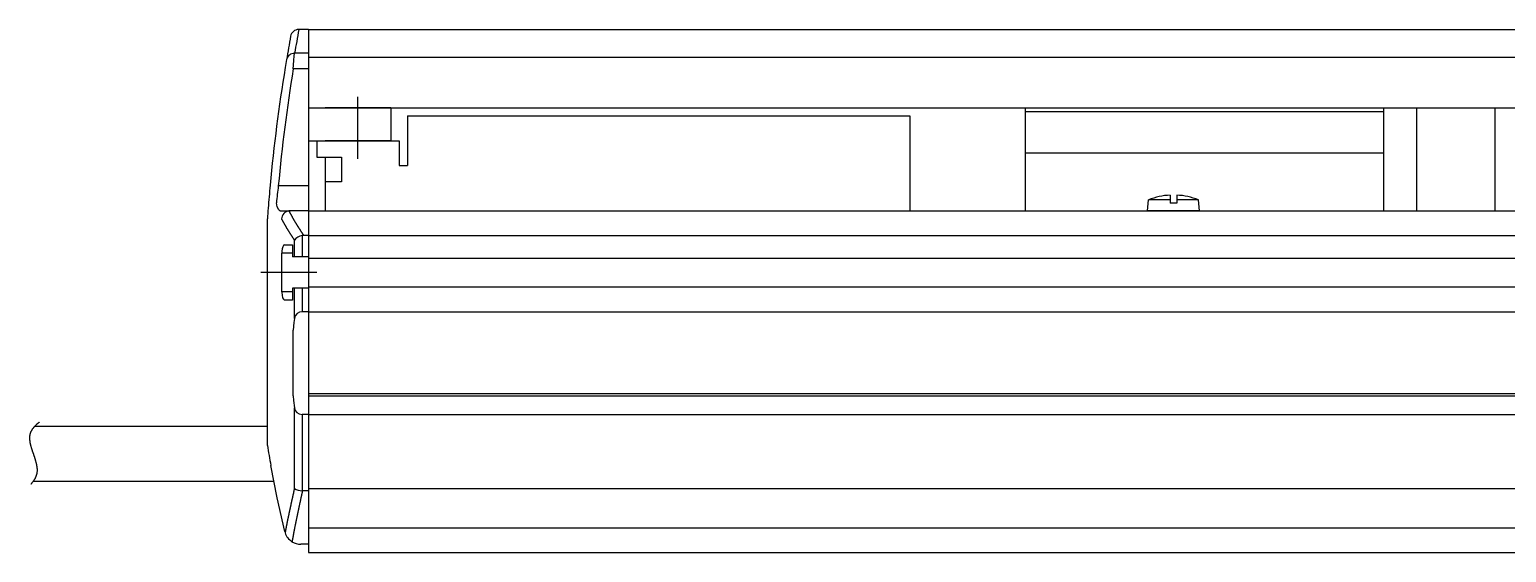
# Model space of a CAD drawing. Extents: x -708 to 734, y 146 to 576.
# Drawn here: x -571.7 to -392.4, y 356.8 to 420.3 of the extents above; entities that cross this region are included whole.
import ezdxf

# ---------------------------------------------------------------- set-up
doc = ezdxf.new("R2010")
doc.units = 0
doc.linetypes.add('CENTER', pattern=[12, 7.5, -1.5, 1.5, -1.5])
doc.layers.get('0').update_dxf_attribs({"linetype": 'CONTINUOUS'})
doc.layers.add('CENTER', color=1, linetype='CENTER')

# ---------------------------------------------------------------- blocks, each defined once
blk = doc.blocks.new('DTL0004')
at = {"color": 0, "linetype": 'CONTINUOUS'}
for p, q in [((-0.4, 1.89), (-0.4, 0.9)), ((0.4, 1.89), (0.4, 0.9)), ((-3.15, 0), (-3.04, 1.3)), ((3.15, 0), (-3.15, 0)), ((-0.4, 1.3), (-3.04, 1.3)), ((0.4, 0.9), (-0.4, 0.9)), ((3.04, 1.3), (0.4, 1.3)), ((3.15, 0), (3.04, 1.3))]:
    blk.add_line(p, q, dxfattribs=at)
for start, end in [(92.8723, 112.3565), (67.6435, 87.1277)]:
    blk.add_arc((0, -6.08), 7.98, start, end, dxfattribs=at)
at = {"color": 0}
blk.add_point((0, 0), dxfattribs=at)
blk.add_point((0, 0), dxfattribs=at)

msp = doc.modelspace()

# ---------------------------------------------------------------- linework, layer by layer
at = {"color": 7, "linetype": 'CONTINUOUS'}
for p, q in [((-538.99, 420.28), (-538.98, 420.28)), ((-537.79, 420.28), (-538.98, 420.28)), ((-537.79, 420.28), (-537.79, 410.78)), ((-537.79, 420.28), (-537.79, 357.78)), ((-537.79, 420.28), (-377.79, 420.28)), ((-537.79, 420.28), (-537.79, 410.78)), ((-537.79, 417.39), (-539.49, 417.39)), ((-537.79, 416.92), (-377.79, 416.92)), ((-537.79, 415.51), (-539.65, 415.51)), ((-537.79, 410.78), (-377.79, 410.78)), ((-527.79, 410.78), (-535.79, 410.78)), ((-527.79, 410.78), (-527.79, 406.78)), ((-450.79, 410.78), (-450.79, 398.28)), ((-407.29, 410.78), (-407.29, 398.28)), ((-403.29, 410.78), (-403.29, 398.28)), ((-393.79, 410.78), (-393.79, 398.28)), ((-525.79, 409.78), (-464.79, 409.78)), ((-525.79, 409.78), (-525.79, 403.78)), ((-464.79, 409.78), (-464.79, 398.28)), ((-450.79, 410.31), (-407.29, 410.31)), ((-537.79, 406.78), (-526.79, 406.78)), ((-536.79, 406.78), (-536.79, 404.78)), ((-527.79, 406.78), (-535.79, 406.78)), ((-526.79, 406.78), (-526.79, 403.78)), ((-450.79, 405.32), (-407.29, 405.32)), ((-536.79, 404.78), (-533.79, 404.78)), ((-535.79, 404.78), (-535.79, 398.28)), ((-533.79, 404.78), (-533.79, 401.78)), ((-526.79, 403.78), (-525.79, 403.78)), ((-533.79, 401.78), (-535.79, 401.78)), ((-537.79, 401.28), (-541.47, 401.28)), ((-542.7, 398.6), (-542.7, 398.59)), ((-541.4, 398.37), (-541.18, 398.28)), ((-541.18, 398.28), (-540.04, 398.28)), ((-540.04, 398.28), (-540.19, 398.27)), ((-537.79, 398.28), (-540.04, 398.28)), ((-537.79, 398.28), (723.21, 398.28)), ((-537.79, 398.28), (-537.79, 356.78)), ((-542.79, 369.78), (-542.79, 397.28)), ((-539.51, 392.68), (-539.51, 394.7)), ((-538.38, 395.28), (-538.58, 395.26)), ((-538.58, 395.26), (-538.58, 392.68)), ((-537.79, 395.28), (-538.38, 395.28)), ((-537.79, 395.28), (723.21, 395.28)), ((-541.03, 388.43), (-541.03, 393.13)), ((-539.76, 393.13), (-541.03, 393.13)), ((-540.71, 394.13), (-539.76, 394.13)), ((-539.76, 394.13), (-539.76, 392.68)), ((-537.79, 392.68), (-539.76, 392.68)), ((-537.79, 392.53), (723.21, 392.53)), ((-539.76, 388.43), (-541.03, 388.43)), ((-539.76, 387.43), (-540.71, 387.43)), ((-537.79, 388.88), (-539.76, 388.88)), ((-539.76, 388.88), (-539.76, 387.43)), ((-539.51, 385.21), (-539.51, 388.88)), ((-538.58, 388.88), (-538.58, 386.02)), ((-537.79, 389.03), (723.21, 389.03)), ((-537.79, 386.02), (-538.58, 386.02)), ((-537.79, 386.02), (723.21, 386.02)), ((-539.65, 375.78), (-539.65, 383.78)), ((-537.79, 376.08), (723.21, 376.08)), ((-537.79, 375.78), (723.21, 375.78)), ((-539.51, 364.55), (-539.51, 374.35)), ((-538.58, 373.54), (-538.58, 364.28)), ((-537.79, 373.54), (-538.58, 373.54)), ((-537.79, 373.54), (723.21, 373.54)), ((-571.01, 372.13), (-542.83, 372.13)), ((-571.22, 365.43), (-542.02, 365.43)), ((-538.58, 364.28), (-538.52, 364.28)), ((-537.79, 364.28), (-538.52, 364.28)), ((-537.79, 364.55), (723.21, 364.55)), ((-540.68, 359.31), (-540.64, 359.17)), ((-537.79, 359.78), (723.21, 359.78)), ((-537.79, 357.78), (-538.74, 357.78)), ((-537.79, 356.78), (723.21, 356.78))]:
    msp.add_line(p, q, dxfattribs=at)
for points in [[(-539.65, 415.51), (-539.61, 415.94), (-539.56, 416.56), (-539.52, 417.06), (-539.49, 417.39)], [(-541.4, 398.37), (-541.61, 398.77), (-541.7, 399.24)], [(-540.71, 394.13), (-540.72, 394.13), (-540.83, 394.06), (-540.92, 393.89), (-540.98, 393.65), (-541.02, 393.36), (-541.03, 393.13)], [(-541.03, 388.43), (-541.02, 388.33), (-541, 388.01), (-540.94, 387.72), (-540.84, 387.52), (-540.73, 387.43), (-540.71, 387.43)], [(-539.51, 385.21), (-539.59, 384.72), (-539.65, 383.78)], [(-539.65, 375.78), (-539.63, 375.24), (-539.51, 374.35)], [(-540.68, 359.31), (-541.6, 363.4), (-542.38, 367.36)]]:
    msp.add_lwpolyline(points, dxfattribs=at)
for points in [[(-540.19, 398.27, 0), (-540.17, 398.25, 0), (-540.16, 398.22, 0), (-540.15, 398.2, 0), (-540.14, 398.17, 0), (-540.12, 398.15, 0), (-540.11, 398.13, 0), (-540.1, 398.1, 0), (-540.09, 398.08, 0), (-540.07, 398.06, 0), (-540.06, 398.03, 0), (-540.05, 398.01, 0), (-540.04, 397.99, 0), (-540.02, 397.96, 0), (-540.01, 397.94, 0), (-540, 397.91, 0), (-539.99, 397.89, 0), (-539.97, 397.87, 0), (-539.96, 397.84, 0), (-539.95, 397.82, 0), (-539.93, 397.8, 0), (-539.92, 397.77, 0), (-539.91, 397.75, 0), (-539.9, 397.73, 0), (-539.88, 397.7, 0), (-539.87, 397.68, 0), (-539.86, 397.65, 0), (-539.84, 397.63, 0), (-539.83, 397.61, 0), (-539.82, 397.58, 0), (-539.8, 397.56, 0), (-539.79, 397.54, 0), (-539.78, 397.51, 0), (-539.77, 397.49, 0), (-539.75, 397.47, 0), (-539.74, 397.44, 0), (-539.73, 397.42, 0), (-539.71, 397.39, 0), (-539.7, 397.37, 0), (-539.69, 397.35, 0), (-539.67, 397.32, 0), (-539.66, 397.3, 0), (-539.65, 397.28, 0), (-539.63, 397.25, 0), (-539.62, 397.23, 0), (-539.61, 397.21, 0), (-539.59, 397.18, 0), (-539.58, 397.16, 0), (-539.56, 397.14, 0), (-539.55, 397.11, 0), (-539.54, 397.09, 0), (-539.52, 397.07, 0), (-539.51, 397.04, 0), (-539.5, 397.02, 0), (-539.48, 397, 0), (-539.47, 396.97, 0), (-539.45, 396.95, 0), (-539.44, 396.93, 0), (-539.43, 396.9, 0), (-539.41, 396.88, 0), (-539.4, 396.86, 0), (-539.38, 396.83, 0), (-539.37, 396.81, 0), (-539.36, 396.79, 0), (-539.34, 396.76, 0), (-539.33, 396.74, 0), (-539.31, 396.72, 0), (-539.3, 396.69, 0), (-539.29, 396.67, 0), (-539.27, 396.65, 0), (-539.26, 396.62, 0), (-539.24, 396.6, 0), (-539.23, 396.58, 0), (-539.21, 396.55, 0), (-539.2, 396.53, 0), (-539.18, 396.51, 0), (-539.17, 396.48, 0), (-539.16, 396.46, 0), (-539.14, 396.44, 0), (-539.13, 396.41, 0), (-539.11, 396.39, 0), (-539.1, 396.37, 0), (-539.08, 396.34, 0), (-539.07, 396.32, 0), (-539.05, 396.3, 0), (-539.04, 396.27, 0), (-539.02, 396.25, 0), (-539.01, 396.23, 0), (-538.99, 396.2, 0), (-538.98, 396.18, 0), (-538.97, 396.16, 0), (-538.95, 396.13, 0), (-538.93, 396.11, 0), (-538.92, 396.09, 0), (-538.91, 396.06, 0), (-538.89, 396.04, 0), (-538.87, 396.02, 0), (-538.86, 396, 0), (-538.85, 395.97, 0), (-538.83, 395.95, 0), (-538.82, 395.93, 0), (-538.8, 395.9, 0), (-538.78, 395.88, 0), (-538.77, 395.86, 0), (-538.75, 395.83, 0), (-538.74, 395.81, 0), (-538.72, 395.79, 0), (-538.71, 395.76, 0), (-538.69, 395.74, 0), (-538.68, 395.72, 0), (-538.66, 395.69, 0), (-538.65, 395.67, 0), (-538.63, 395.65, 0), (-538.61, 395.62, 0), (-538.6, 395.6, 0), (-538.58, 395.58, 0), (-538.57, 395.56, 0), (-538.55, 395.53, 0), (-538.54, 395.51, 0), (-538.52, 395.49, 0), (-538.51, 395.46, 0), (-538.49, 395.44, 0), (-538.47, 395.42, 0), (-538.46, 395.39, 0), (-538.44, 395.37, 0), (-538.43, 395.35, 0), (-538.41, 395.33, 0), (-538.39, 395.3, 0), (-538.38, 395.28, 0)], [(-541.08, 397.28, 0), (-541.07, 397.26, 0), (-541.06, 397.24, 0), (-541.05, 397.22, 0), (-541.03, 397.2, 0), (-541.02, 397.18, 0), (-541.01, 397.16, 0), (-541, 397.14, 0), (-540.99, 397.12, 0), (-540.98, 397.1, 0), (-540.97, 397.08, 0), (-540.96, 397.06, 0), (-540.95, 397.04, 0), (-540.94, 397.01, 0), (-540.92, 396.99, 0), (-540.91, 396.97, 0), (-540.9, 396.95, 0), (-540.89, 396.93, 0), (-540.88, 396.91, 0), (-540.87, 396.89, 0), (-540.86, 396.87, 0), (-540.85, 396.85, 0), (-540.84, 396.83, 0), (-540.82, 396.81, 0), (-540.81, 396.79, 0), (-540.8, 396.77, 0), (-540.79, 396.75, 0), (-540.78, 396.73, 0), (-540.77, 396.71, 0), (-540.75, 396.69, 0), (-540.74, 396.67, 0), (-540.73, 396.65, 0), (-540.72, 396.63, 0), (-540.71, 396.61, 0), (-540.7, 396.59, 0), (-540.68, 396.57, 0), (-540.67, 396.55, 0), (-540.66, 396.53, 0), (-540.65, 396.51, 0), (-540.64, 396.49, 0), (-540.63, 396.47, 0), (-540.62, 396.45, 0), (-540.6, 396.43, 0), (-540.59, 396.41, 0), (-540.58, 396.39, 0), (-540.57, 396.37, 0), (-540.56, 396.35, 0), (-540.54, 396.32, 0), (-540.53, 396.31, 0), (-540.52, 396.29, 0), (-540.51, 396.26, 0), (-540.5, 396.24, 0), (-540.49, 396.22, 0), (-540.47, 396.2, 0), (-540.46, 396.18, 0), (-540.45, 396.16, 0), (-540.44, 396.14, 0), (-540.42, 396.12, 0), (-540.41, 396.1, 0), (-540.4, 396.08, 0), (-540.39, 396.06, 0), (-540.38, 396.04, 0), (-540.36, 396.02, 0), (-540.35, 396, 0), (-540.34, 395.98, 0), (-540.33, 395.96, 0), (-540.31, 395.94, 0), (-540.3, 395.92, 0), (-540.29, 395.9, 0), (-540.28, 395.88, 0), (-540.26, 395.86, 0), (-540.25, 395.84, 0), (-540.24, 395.82, 0), (-540.23, 395.8, 0), (-540.22, 395.78, 0), (-540.2, 395.76, 0), (-540.19, 395.74, 0), (-540.18, 395.72, 0), (-540.16, 395.7, 0), (-540.15, 395.68, 0), (-540.14, 395.66, 0), (-540.13, 395.64, 0), (-540.11, 395.62, 0), (-540.1, 395.6, 0), (-540.09, 395.58, 0), (-540.08, 395.56, 0), (-540.06, 395.54, 0), (-540.05, 395.52, 0), (-540.04, 395.5, 0), (-540.02, 395.48, 0), (-540.01, 395.46, 0), (-540, 395.44, 0), (-539.99, 395.42, 0), (-539.97, 395.4, 0), (-539.96, 395.38, 0), (-539.95, 395.36, 0), (-539.93, 395.34, 0), (-539.92, 395.32, 0), (-539.91, 395.3, 0), (-539.9, 395.28, 0), (-539.88, 395.26, 0), (-539.87, 395.24, 0), (-539.86, 395.22, 0), (-539.84, 395.2, 0), (-539.83, 395.18, 0), (-539.82, 395.16, 0), (-539.8, 395.14, 0), (-539.79, 395.12, 0), (-539.78, 395.1, 0), (-539.76, 395.08, 0), (-539.75, 395.06, 0), (-539.74, 395.04, 0), (-539.73, 395.02, 0), (-539.71, 395, 0), (-539.7, 394.98, 0), (-539.68, 394.96, 0), (-539.67, 394.94, 0), (-539.66, 394.92, 0), (-539.64, 394.9, 0), (-539.63, 394.88, 0), (-539.62, 394.86, 0), (-539.6, 394.84, 0), (-539.59, 394.82, 0), (-539.58, 394.8, 0), (-539.56, 394.78, 0), (-539.55, 394.76, 0), (-539.54, 394.74, 0), (-539.52, 394.72, 0), (-539.51, 394.7, 0)], [(-539.51, 364.55, 0), (-539.52, 364.51, 0), (-539.53, 364.46, 0), (-539.54, 364.42, 0), (-539.55, 364.38, 0), (-539.56, 364.34, 0), (-539.57, 364.3, 0), (-539.58, 364.26, 0), (-539.59, 364.21, 0), (-539.59, 364.17, 0), (-539.6, 364.13, 0), (-539.61, 364.09, 0), (-539.62, 364.05, 0), (-539.63, 364.01, 0), (-539.64, 363.96, 0), (-539.65, 363.92, 0), (-539.66, 363.88, 0), (-539.67, 363.84, 0), (-539.68, 363.8, 0), (-539.69, 363.76, 0), (-539.7, 363.71, 0), (-539.71, 363.67, 0), (-539.72, 363.63, 0), (-539.73, 363.59, 0), (-539.74, 363.55, 0), (-539.74, 363.51, 0), (-539.75, 363.46, 0), (-539.76, 363.42, 0), (-539.77, 363.38, 0), (-539.78, 363.34, 0), (-539.79, 363.3, 0), (-539.8, 363.25, 0), (-539.81, 363.21, 0), (-539.82, 363.17, 0), (-539.83, 363.13, 0), (-539.84, 363.09, 0), (-539.85, 363.05, 0), (-539.86, 363, 0), (-539.86, 362.96, 0), (-539.87, 362.92, 0), (-539.88, 362.88, 0), (-539.89, 362.84, 0), (-539.9, 362.8, 0), (-539.91, 362.75, 0), (-539.92, 362.71, 0), (-539.93, 362.67, 0), (-539.94, 362.63, 0), (-539.95, 362.59, 0), (-539.96, 362.54, 0), (-539.96, 362.5, 0), (-539.97, 362.46, 0), (-539.98, 362.42, 0), (-539.99, 362.38, 0), (-540, 362.33, 0), (-540.01, 362.29, 0), (-540.02, 362.25, 0), (-540.03, 362.21, 0), (-540.04, 362.17, 0), (-540.04, 362.12, 0), (-540.05, 362.08, 0), (-540.06, 362.04, 0), (-540.07, 362, 0), (-540.08, 361.96, 0), (-540.09, 361.91, 0), (-540.1, 361.87, 0), (-540.11, 361.83, 0), (-540.12, 361.79, 0), (-540.12, 361.75, 0), (-540.13, 361.7, 0), (-540.14, 361.66, 0), (-540.15, 361.62, 0), (-540.16, 361.58, 0), (-540.17, 361.54, 0), (-540.18, 361.49, 0), (-540.19, 361.45, 0), (-540.2, 361.41, 0), (-540.2, 361.37, 0), (-540.21, 361.33, 0), (-540.22, 361.28, 0), (-540.23, 361.24, 0), (-540.24, 361.2, 0), (-540.25, 361.16, 0), (-540.26, 361.12, 0), (-540.26, 361.07, 0), (-540.27, 361.03, 0), (-540.28, 360.99, 0), (-540.29, 360.95, 0), (-540.3, 360.9, 0), (-540.31, 360.86, 0), (-540.32, 360.82, 0), (-540.33, 360.78, 0), (-540.33, 360.74, 0), (-540.34, 360.69, 0), (-540.35, 360.65, 0), (-540.36, 360.61, 0), (-540.37, 360.57, 0), (-540.38, 360.52, 0), (-540.38, 360.48, 0), (-540.39, 360.44, 0), (-540.4, 360.4, 0), (-540.41, 360.36, 0), (-540.42, 360.31, 0), (-540.43, 360.27, 0), (-540.43, 360.23, 0), (-540.44, 360.19, 0), (-540.45, 360.14, 0), (-540.46, 360.1, 0), (-540.47, 360.06, 0), (-540.48, 360.02, 0), (-540.49, 359.98, 0), (-540.49, 359.93, 0), (-540.5, 359.89, 0), (-540.51, 359.85, 0), (-540.52, 359.81, 0), (-540.53, 359.76, 0), (-540.54, 359.72, 0), (-540.54, 359.68, 0), (-540.55, 359.64, 0), (-540.56, 359.59, 0), (-540.57, 359.55, 0), (-540.58, 359.51, 0), (-540.59, 359.47, 0), (-540.59, 359.43, 0), (-540.6, 359.38, 0), (-540.61, 359.34, 0), (-540.62, 359.3, 0), (-540.63, 359.25, 0), (-540.63, 359.21, 0), (-540.64, 359.17, 0)], [(-538.52, 364.28, 0), (-538.53, 364.23, 0), (-538.55, 364.18, 0), (-538.56, 364.14, 0), (-538.57, 364.09, 0), (-538.58, 364.04, 0), (-538.59, 363.99, 0), (-538.6, 363.94, 0), (-538.61, 363.9, 0), (-538.62, 363.85, 0), (-538.63, 363.8, 0), (-538.64, 363.75, 0), (-538.65, 363.7, 0), (-538.66, 363.66, 0), (-538.68, 363.61, 0), (-538.69, 363.56, 0), (-538.7, 363.51, 0), (-538.71, 363.47, 0), (-538.72, 363.42, 0), (-538.73, 363.37, 0), (-538.74, 363.32, 0), (-538.75, 363.27, 0), (-538.76, 363.23, 0), (-538.77, 363.18, 0), (-538.78, 363.13, 0), (-538.79, 363.08, 0), (-538.8, 363.03, 0), (-538.81, 362.99, 0), (-538.82, 362.94, 0), (-538.83, 362.89, 0), (-538.85, 362.84, 0), (-538.86, 362.79, 0), (-538.87, 362.75, 0), (-538.88, 362.7, 0), (-538.89, 362.65, 0), (-538.9, 362.6, 0), (-538.91, 362.55, 0), (-538.92, 362.5, 0), (-538.93, 362.46, 0), (-538.94, 362.41, 0), (-538.95, 362.36, 0), (-538.96, 362.31, 0), (-538.97, 362.26, 0), (-538.98, 362.21, 0), (-538.99, 362.17, 0), (-539, 362.12, 0), (-539.01, 362.07, 0), (-539.02, 362.02, 0), (-539.03, 361.97, 0), (-539.04, 361.93, 0), (-539.05, 361.88, 0), (-539.06, 361.83, 0), (-539.07, 361.78, 0), (-539.08, 361.73, 0), (-539.09, 361.68, 0), (-539.1, 361.64, 0), (-539.11, 361.59, 0), (-539.12, 361.54, 0), (-539.13, 361.49, 0), (-539.14, 361.44, 0), (-539.15, 361.39, 0), (-539.16, 361.35, 0), (-539.17, 361.3, 0), (-539.18, 361.25, 0), (-539.19, 361.2, 0), (-539.2, 361.15, 0), (-539.21, 361.1, 0), (-539.22, 361.06, 0), (-539.23, 361.01, 0), (-539.24, 360.96, 0), (-539.25, 360.91, 0), (-539.26, 360.86, 0), (-539.27, 360.81, 0), (-539.28, 360.76, 0), (-539.29, 360.72, 0), (-539.3, 360.67, 0), (-539.31, 360.62, 0), (-539.32, 360.57, 0), (-539.33, 360.52, 0), (-539.34, 360.47, 0), (-539.35, 360.43, 0), (-539.36, 360.38, 0), (-539.37, 360.33, 0), (-539.38, 360.28, 0), (-539.39, 360.23, 0), (-539.4, 360.18, 0), (-539.41, 360.13, 0), (-539.42, 360.09, 0), (-539.43, 360.04, 0), (-539.44, 359.99, 0), (-539.45, 359.94, 0), (-539.46, 359.89, 0), (-539.47, 359.84, 0), (-539.48, 359.79, 0), (-539.49, 359.75, 0), (-539.5, 359.7, 0), (-539.5, 359.65, 0), (-539.51, 359.6, 0), (-539.52, 359.55, 0), (-539.53, 359.5, 0), (-539.54, 359.45, 0), (-539.55, 359.4, 0), (-539.56, 359.36, 0), (-539.57, 359.31, 0), (-539.58, 359.26, 0), (-539.59, 359.21, 0), (-539.6, 359.16, 0), (-539.61, 359.11, 0), (-539.62, 359.06, 0), (-539.63, 359.01, 0), (-539.64, 358.97, 0), (-539.65, 358.92, 0), (-539.65, 358.87, 0), (-539.66, 358.82, 0), (-539.67, 358.77, 0), (-539.68, 358.72, 0), (-539.69, 358.67, 0), (-539.7, 358.62, 0), (-539.71, 358.57, 0), (-539.72, 358.53, 0), (-539.73, 358.48, 0), (-539.74, 358.43, 0), (-539.75, 358.38, 0), (-539.76, 358.33, 0), (-539.77, 358.28, 0), (-539.77, 358.23, 0), (-539.78, 358.18, 0), (-539.79, 358.13, 0), (-539.8, 358.09, 0)]]:
    msp.add_polyline3d(points, dxfattribs=at)
at = {"color": 7}
msp.add_polyline3d([(-570.48, 372.61, 0), (-570.51, 372.58, 0), (-570.54, 372.56, 0), (-570.58, 372.53, 0), (-570.61, 372.5, 0), (-570.64, 372.47, 0), (-570.67, 372.44, 0), (-570.71, 372.42, 0), (-570.74, 372.39, 0), (-570.77, 372.36, 0), (-570.81, 372.33, 0), (-570.84, 372.3, 0), (-570.87, 372.27, 0), (-570.9, 372.24, 0), (-570.93, 372.2, 0), (-570.97, 372.17, 0), (-571, 372.14, 0), (-571.03, 372.11, 0), (-571.06, 372.08, 0), (-571.09, 372.05, 0), (-571.12, 372.01, 0), (-571.15, 371.98, 0), (-571.17, 371.95, 0), (-571.2, 371.92, 0), (-571.23, 371.88, 0), (-571.26, 371.85, 0), (-571.28, 371.81, 0), (-571.31, 371.78, 0), (-571.33, 371.75, 0), (-571.36, 371.71, 0), (-571.38, 371.68, 0), (-571.4, 371.64, 0), (-571.42, 371.61, 0), (-571.44, 371.57, 0), (-571.46, 371.54, 0), (-571.48, 371.5, 0), (-571.5, 371.46, 0), (-571.52, 371.43, 0), (-571.53, 371.39, 0), (-571.55, 371.35, 0), (-571.56, 371.31, 0), (-571.57, 371.28, 0), (-571.59, 371.24, 0), (-571.6, 371.2, 0), (-571.61, 371.16, 0), (-571.61, 371.12, 0), (-571.62, 371.09, 0), (-571.63, 371.05, 0), (-571.64, 371.01, 0), (-571.64, 370.97, 0), (-571.65, 370.93, 0), (-571.65, 370.89, 0), (-571.66, 370.85, 0), (-571.66, 370.81, 0), (-571.66, 370.77, 0), (-571.66, 370.73, 0), (-571.66, 370.69, 0), (-571.66, 370.65, 0), (-571.66, 370.61, 0), (-571.66, 370.57, 0), (-571.66, 370.53, 0), (-571.65, 370.48, 0), (-571.65, 370.44, 0), (-571.65, 370.4, 0), (-571.64, 370.36, 0), (-571.64, 370.32, 0), (-571.63, 370.27, 0), (-571.63, 370.23, 0), (-571.62, 370.19, 0), (-571.61, 370.15, 0), (-571.61, 370.11, 0), (-571.6, 370.06, 0), (-571.59, 370.02, 0), (-571.58, 369.98, 0), (-571.57, 369.93, 0), (-571.56, 369.89, 0), (-571.55, 369.85, 0), (-571.54, 369.8, 0), (-571.53, 369.76, 0), (-571.52, 369.72, 0), (-571.5, 369.67, 0), (-571.49, 369.63, 0), (-571.48, 369.58, 0), (-571.47, 369.54, 0), (-571.45, 369.5, 0), (-571.44, 369.45, 0), (-571.43, 369.41, 0), (-571.41, 369.37, 0), (-571.4, 369.32, 0), (-571.38, 369.28, 0), (-571.37, 369.23, 0), (-571.36, 369.19, 0), (-571.34, 369.14, 0), (-571.33, 369.1, 0), (-571.31, 369.05, 0), (-571.3, 369.01, 0), (-571.28, 368.96, 0), (-571.27, 368.92, 0), (-571.25, 368.88, 0), (-571.23, 368.83, 0), (-571.22, 368.79, 0), (-571.2, 368.74, 0), (-571.19, 368.69, 0), (-571.17, 368.65, 0), (-571.16, 368.61, 0), (-571.14, 368.56, 0), (-571.13, 368.52, 0), (-571.11, 368.47, 0), (-571.1, 368.43, 0), (-571.08, 368.38, 0), (-571.07, 368.34, 0), (-571.05, 368.29, 0), (-571.04, 368.25, 0), (-571.02, 368.2, 0), (-571.01, 368.16, 0), (-571, 368.11, 0), (-570.98, 368.07, 0), (-570.97, 368.02, 0), (-570.96, 367.98, 0), (-570.94, 367.93, 0), (-570.93, 367.89, 0), (-570.92, 367.85, 0), (-570.9, 367.8, 0), (-570.89, 367.76, 0), (-570.88, 367.71, 0), (-570.87, 367.67, 0), (-570.86, 367.62, 0), (-570.85, 367.58, 0), (-570.84, 367.54, 0), (-570.83, 367.49, 0), (-570.82, 367.45, 0), (-570.81, 367.4, 0), (-570.8, 367.36, 0), (-570.8, 367.32, 0), (-570.79, 367.27, 0), (-570.78, 367.23, 0), (-570.78, 367.19, 0), (-570.77, 367.14, 0), (-570.77, 367.1, 0), (-570.76, 367.06, 0), (-570.76, 367.02, 0), (-570.75, 366.97, 0), (-570.75, 366.93, 0), (-570.75, 366.89, 0), (-570.75, 366.85, 0), (-570.75, 366.8, 0), (-570.75, 366.76, 0), (-570.75, 366.72, 0), (-570.75, 366.68, 0), (-570.75, 366.64, 0), (-570.75, 366.6, 0), (-570.76, 366.55, 0), (-570.76, 366.51, 0), (-570.77, 366.47, 0), (-570.77, 366.43, 0), (-570.78, 366.39, 0), (-570.79, 366.35, 0), (-570.79, 366.31, 0), (-570.8, 366.27, 0), (-570.81, 366.23, 0), (-570.83, 366.19, 0), (-570.84, 366.15, 0), (-570.85, 366.11, 0), (-570.86, 366.07, 0), (-570.88, 366.03, 0), (-570.89, 366, 0), (-570.91, 365.96, 0), (-570.93, 365.92, 0), (-570.95, 365.88, 0), (-570.97, 365.84, 0), (-570.98, 365.81, 0), (-571, 365.77, 0), (-571.03, 365.73, 0), (-571.05, 365.69, 0), (-571.07, 365.66, 0), (-571.09, 365.62, 0), (-571.11, 365.58, 0), (-571.14, 365.55, 0), (-571.16, 365.51, 0), (-571.19, 365.47, 0), (-571.21, 365.44, 0), (-571.24, 365.4, 0), (-571.26, 365.37, 0), (-571.29, 365.33, 0), (-571.32, 365.3, 0), (-571.34, 365.26, 0), (-571.37, 365.23, 0), (-571.39, 365.19, 0), (-571.42, 365.16, 0), (-571.45, 365.13, 0), (-571.47, 365.09, 0), (-571.5, 365.06, 0)], dxfattribs=at)
at = {"color": 7, "linetype": 'CONTINUOUS'}
for centre, radius, start, end in [((-538.99, 419.28), 1, 90, 169.5385), ((-343.29, 384.09), 199, 169.5209, 170.3653), ((-343.29, 383.15), 200, 169.5385, 170.3653), ((-343.29, 383.15), 200, 170.3653, 170.6396), ((-539.53, 416.43), 0.959, 87.296, 168.8526), ((-343.29, 383.15), 200, 170.6396, 174.7718), ((-343.29, 383.15), 199, 170.6396, 174.7718), ((-343.29, 383.15), 200, 174.7718, 175.5727), ((-429.45, 387.61), 112.85, 173.0438, 174.0881), ((-343.29, 383.15), 200, 175.5727, 175.9477), ((-540, 397.2), 1.08, 99.918, 175.9292), ((-538.37, 393.85), 1.42, 98.4757, 143.2161), ((-538.59, 385.09), 0.923, 89.0012, 172.5415), ((-538.6, 374.46), 0.92, 187.2921, 271.1652), ((-394.79, 394.19), 150, 189.3668, 190.305), ((-538.57, 366.06), 1.78, 238.2867, 269.9173), ((-538.74, 359.78), 2, 197.7448, 237.8532), ((-538.74, 359.78), 2, 237.8532, 270)]:
    msp.add_arc(centre, radius, start, end, dxfattribs=at)
at = {"layer": 'CENTER', "color": 1, "linetype": 'CENTER'}
for p, q in [((-531.79, 404.59), (-531.79, 412.97)), ((-536.79, 390.78), (-543.57, 390.78))]:
    msp.add_line(p, q, dxfattribs=at)

# ---------------------------------------------------------------- block references
at = {"color": 7, "zscale": 2}
msp.add_blockref('DTL0004', (-432.79, 398.28), dxfattribs=at)

doc.saveas('drawing.dxf')
